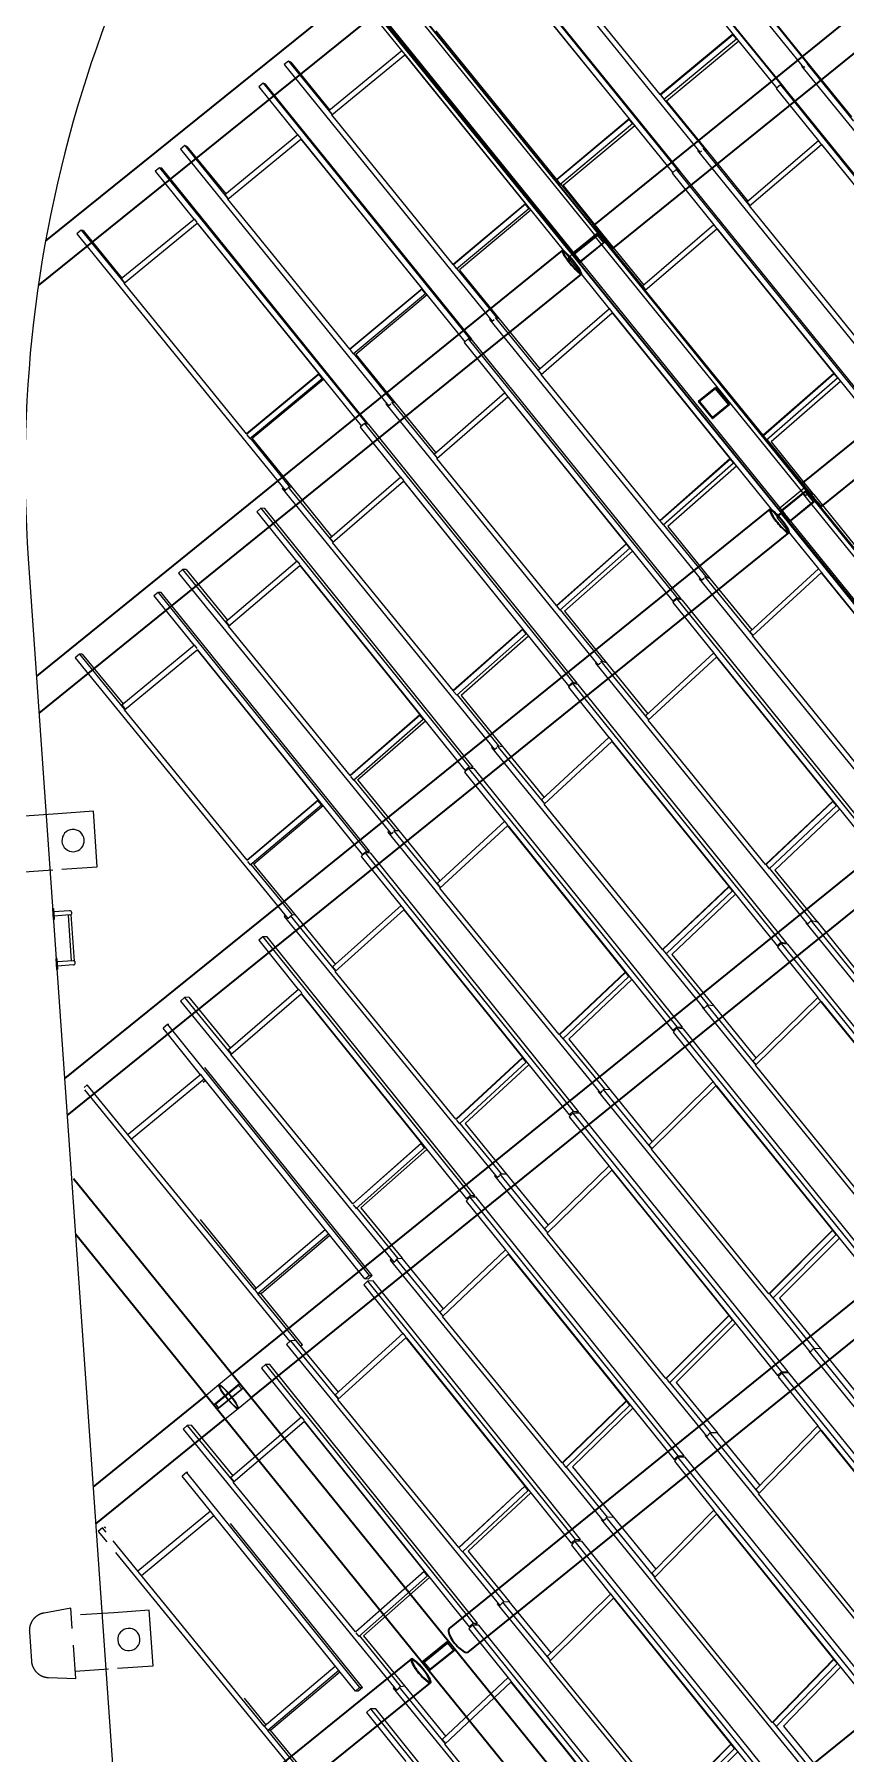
# Model space of a CAD drawing. Header units: millimetres. Extents: x 834681283 to 835686922, y 817551134 to 819407044.
# Drawn here: x 835534340 to 835541620, y 818164371 to 818179809 of the extents above; entities that cross this region are included whole.
import ezdxf
from ezdxf.xclip import XClip

# ---------------------------------------------------------------- set-up
doc = ezdxf.new("R2010")
doc.units = ezdxf.units.MM
doc.header["$LTSCALE"] = 1200
doc.header["$MEASUREMENT"] = 0
doc.header["$XCLIPFRAME"] = 0
for name, pattern in [('P01-MAAN-P-EVA$0$DGN Style 4', [76.563414, 38.257796, -19.128898, 0.047822, -19.128898]), ('P01-MAAN-P-EVA$0$HIDDENX2', [0.75, 0.5, -0.25]), ('P01-MAGP-EVA-GREENERY$0$HIDDENX2', [0.75, 0.5, -0.25]), ('P01-MAGP-P-RF$0$HIDDEN2', [0.1875, 0.125, -0.0625]), ('P01-MAGP-P-RF$0$P01-MBDR-P-B1$0$FDA(cad v 2007)$0$HIDDENX2', [0.75, 0.5, -0.25]), ('P01-MAGP-P-RF$0$P01_MS_01_N1-FloorPlan-PART2OFUPPERROOFSETTINGOUT$0$BH DASHED2', [3, 2, -1]), ('P01-MAGP-P-RF$0$P01_MS_01_N1-FloorPlan-PART2OFUPPERROOFSETTINGOUT$0$BH DASHED3', [2, 1, -1]), ('P01-MAGP-P-RF$0$PHANTOM', [2.5, 1.25, -0.25, 0.25, -0.25, 0.25, -0.25])]:
    doc.linetypes.add(name, pattern=pattern)
doc.layers.get('Defpoints').update_dxf_attribs({"color": 15})
for name, color, linetype, lineweight in [('P01-MAAN-P-EVA$0$AR-DIM_AR_', 4, 'Continuous', 25), ('P01-MAAN-P-EVA$0$AR-SIMS_BL_', 1, 'P01-MAAN-P-EVA$0$DGN Style 4', 140), ('P01-MAGP-EVA-GREENERY$0$AR-HATCH_AR_', 8, 'Continuous', 13), ('P01-MAGP-P-RF$0$A-GENM', 253, 'Continuous', 13), ('P01-MAGP-P-RF$0$AR-PLANT_AR_BS_MI_', 4, 'Continuous', 25), ('P01-MAGP-P-RF$0$AR-ROOF_AR_BS_MI_', 3, 'Continuous', 18), ('P01-MAGP-P-RF$0$AR-STAIR_AR_BS_MI_', 253, 'Continuous', 18), ('P01-MAGP-P-RF$0$MMH053__', 253, 'P01-MAGP-P-RF$0$PHANTOM', 40), ('P01-MAGP-P-RF$0$P01_MS_01_N1-FloorPlan-PART2OFUPPERROOFSETTINGOUT$0$S-BEAM', 253, 'Continuous', 35), ('P01-MAGP-P-RF$0$P01_MS_01_N1-FloorPlan-PART2OFUPPERROOFSETTINGOUT$0$S-BEAM-HIDN', 253, 'P01-MAGP-P-RF$0$P01_MS_01_N1-FloorPlan-PART2OFUPPERROOFSETTINGOUT$0$BH DASHED2', 18), ('P01-MAGP-P-RF$0$P01_MS_01_N1-FloorPlan-PART2OFUPPERROOFSETTINGOUT$0$S-COLS-HIDN', 253, 'P01-MAGP-P-RF$0$P01_MS_01_N1-FloorPlan-PART2OFUPPERROOFSETTINGOUT$0$BH DASHED3', 18), ('P01-MAGP-P-RF$0$ROOF MESH HALF TONE$0$A-GLAZ', 253, 'Continuous', 9)]:
    doc.layers.add(name, color=color, linetype=linetype, lineweight=lineweight)
doc.layers.add('P01-MAAN-P-EVA$0$HATCH', color=9, linetype='Continuous')
doc.layers.add('P01-MAGP-EVA-GREENERY$0$AR-FS-AR-EVA', color=8, linetype='Continuous')

# ---------------------------------------------------------------- blocks, each defined once
blk = doc.blocks.new('P01-MAAN-P-EVA')
at = {"layer": 'P01-MAAN-P-EVA$0$HATCH', "ltscale": 0.1}
h = blk.add_hatch(dxfattribs=at)
h.set_pattern_fill('_USER', color=240, scale=1000, angle=45, pattern_type=0)
h.set_pattern_definition([(45, (305980.4, 20741.3), (-707.1067812, 707.1067812), [])])
edge = h.paths.add_edge_path()
edge.add_arc((835502969.3, 818186018.3), 4500, 18.1416, 95.30201, ccw=False)
edge.add_line((835507245.6, 818187419.4), (835513826.1, 818167335.8))
edge.add_line((835513826.1, 818167335.8), (835519853.5, 818081117.4))
edge.add_line((835519853.5, 818081117.4), (835555459.1, 818083606.6))
edge.add_line((835555459.1, 818083606.6), (835554354.4, 818076435.4))
edge.add_line((835554354.4, 818076435.4), (835558875.4, 818029487.4))
edge.add_line((835558875.4, 818029487.4), (835556388.4, 818026956.4))
edge.add_line((835556388.4, 818026956.4), (835549241.4, 818025790.4))
edge.add_line((835549241.4, 818025790.4), (835542188.5, 818025211.5))
edge.add_line((835542188.5, 818025211.5), (835547193.3, 818041026.5))
edge.add_line((835547193.3, 818041026.5), (835547200.6, 818060157.3))
edge.add_line((835547200.6, 818060157.3), (835535036.1, 818059317.4))
edge.add_line((835535036.1, 818059317.4), (835534275.3, 818070335.1))
edge.add_line((835534275.3, 818070335.1), (835535439, 818078697.5))
edge.add_line((835535439, 818078697.5), (835516606.1, 818077380.9))
edge.add_line((835516606.1, 818077380.9), (835515458.7, 818093794.4))
edge.add_line((835515458.7, 818093794.4), (835500714.4, 818090319.3))
edge.add_line((835500714.4, 818090319.3), (835485194.4, 818159526.3))
edge.add_line((835485194.4, 818159526.3), (835497824.4, 818169113.3))
edge.add_line((835497824.4, 818169113.3), (835508718.9, 818171681.2))
edge.add_line((835508718.9, 818171681.2), (835502553.5, 818190499))
at = {"layer": 'P01-MAAN-P-EVA$0$AR-DIM_AR_'}
blk.add_lwpolyline([(835628458.4, 818194086.4), (835544893.6, 818188244.5, 0.4142136), (835533416.4, 818175041.9), (835537701.9, 818113741.5)], format="xyb", dxfattribs=at)
at = {"layer": 'P01-MAAN-P-EVA$0$AR-SIMS_BL_', "linetype": 'P01-MAAN-P-EVA$0$HIDDENX2', "const_width": 200}
blk.add_lwpolyline([(835628353.8, 818195582.8), (835544789, 818189740.8, 0.4142136), (835531920, 818174937.3), (835536205.5, 818113636.9)], format="xyb", dxfattribs=at)
blk = doc.blocks.new('12027_SITE')
at = {"layer": 'Defpoints'}
blk.add_lwpolyline([(835304.58267, 818174.66028), (835238.73467, 818170.05694, 0.41421356), (835224.88222, 818154.12209), (835228.06927, 818108.53336, 0.41421356), (835244.00411, 818094.6809), (835289.06814, 818097.83127, 0.3152987), (835307.72761, 818112.94085), (835319.97543, 818155.65111, 0.52056715), (835304.58267, 818174.66028)], format="xyb", close=True, dxfattribs=at)
blk = doc.blocks.new('P01-MAGP-P-RF$0$ROOF MESH HALF TONE')
at = {"layer": 'P01-MAGP-P-RF$0$ROOF MESH HALF TONE$0$A-GLAZ', "lineweight": 5}
for p, q in [((11215, 69538), (12914, 67112)), ((11012, 69387), (12701, 66973)), ((12724, 66953), (11035, 69366)), ((10231, 68847), (11931, 66420)), ((11325, 68853), (12658, 66947)), ((10029, 68695), (11716, 66282)), ((11740, 66264), (10052, 68677)), ((11613, 66960), (10630, 68363)), ((9247, 68156), (10949, 65728)), ((10336, 68167), (11319, 66762)), ((10339, 68164), (11676, 66253)), ((9006, 67973), (9325, 67517)), ((9046, 68002), (10733, 65590)), ((10756, 65576), (9070, 67988)), ((10633, 66265), (9646, 67673)), ((8305, 67493), (8265, 67464)), ((8265, 67464), (9968, 65036)), ((8327, 67481), (8305, 67493)), ((8305, 67493), (8662, 66984)), ((8327, 67481), (8644, 67030)), ((8637, 67025), (9327, 67518)), ((8661, 66984), (9351, 67477)), ((9356, 67478), (9327, 67518)), ((9353, 67476), (9351, 67477)), ((9351, 67477), (10338, 66066)), ((9354, 67475), (9353, 67476)), ((9354, 67475), (10692, 65561)), ((12624, 67613), (12955, 67141)), ((12646, 67590), (12976, 67118)), ((8065, 67310), (8024, 67281)), ((8087, 67300), (8065, 67310)), ((8065, 67310), (9750, 64898)), ((12302, 67456), (11613, 66960)), ((11615, 66958), (12304, 67454)), ((11642, 66917), (12330, 67413)), ((12349, 67390), (11666, 66898)), ((12302, 67453), (12307, 67449)), ((12330, 67413), (12302, 67453)), ((12335, 67409), (12330, 67413)), ((8024, 67281), (8341, 66827)), ((9772, 64887), (8087, 67300)), ((8637, 67025), (8664, 66986)), ((12900, 67131), (12897, 67128)), ((12897, 67128), (14626, 64661)), ((12914, 67112), (12926, 67121)), ((12945, 67146), (13328, 66600)), ((12951, 67138), (12955, 67141)), ((12955, 67141), (12976, 67118)), ((12976, 67118), (13311, 66641)), ((9653, 65569), (8661, 66984)), ((11615, 66958), (11613, 66960)), ((11614, 66957), (11615, 66958)), ((11614, 66957), (11642, 66917)), ((11643, 66918), (11972, 66449)), ((11666, 66898), (11994, 66430)), ((12695, 66972), (12655, 66942)), ((12655, 66942), (13000, 66448)), ((12695, 66972), (14405, 64526)), ((12696, 66970), (12701, 66973)), ((12730, 66944), (12700, 66967)), ((12701, 66973), (12724, 66953)), ((12724, 66953), (12721, 66951)), ((14441, 64497), (12730, 66944)), ((7324, 66801), (7283, 66772)), ((7283, 66772), (8987, 64343)), ((7344, 66793), (7324, 66801)), ((7324, 66801), (7678, 66297)), ((7344, 66793), (7661, 66342)), ((7653, 66337), (8344, 66829)), ((7677, 66295), (8368, 66787)), ((8370, 66793), (8344, 66829)), ((8370, 66787), (8368, 66787)), ((8368, 66787), (9359, 65369)), ((8370, 66787), (8373, 66789)), ((8371, 66785), (8370, 66787)), ((8371, 66785), (9710, 64869)), ((11319, 66762), (10633, 66265)), ((10635, 66263), (11321, 66760)), ((10661, 66222), (11348, 66719)), ((11365, 66698), (10686, 66206)), ((11321, 66760), (11319, 66762)), ((11319, 66759), (11324, 66756)), ((11348, 66719), (11319, 66759)), ((11352, 66716), (11348, 66719)), ((7085, 66618), (7045, 66590)), ((7045, 66590), (7361, 66137)), ((7104, 66612), (7085, 66618)), ((7085, 66618), (8771, 64205)), ((8789, 64198), (7104, 66612)), ((11917, 66440), (11912, 66437)), ((11912, 66437), (13643, 63968)), ((11931, 66420), (11947, 66431)), ((11961, 66454), (12343, 65909)), ((11967, 66446), (11972, 66449)), ((11972, 66449), (11994, 66430)), ((11994, 66430), (12328, 65953)), ((12320, 65946), (13002, 66449)), ((12342, 65908), (13025, 66411)), ((13029, 66410), (13002, 66449)), ((13028, 66409), (13025, 66411)), ((13025, 66411), (13977, 65050)), ((13028, 66408), (13028, 66409)), ((13028, 66408), (14365, 64496)), ((7653, 66337), (7681, 66298)), ((8675, 64874), (7677, 66295)), ((10635, 66263), (10633, 66265)), ((10633, 66262), (10635, 66263)), ((10633, 66262), (10661, 66222)), ((11710, 66279), (11670, 66249)), ((11670, 66249), (12011, 65761)), ((11710, 66278), (11716, 66282)), ((11710, 66279), (13419, 63833)), ((11747, 66255), (11711, 66278)), ((11716, 66282), (11740, 66264)), ((11740, 66264), (11736, 66262)), ((13456, 63809), (11747, 66255)), ((6345, 66108), (6304, 66079)), ((6304, 66079), (8009, 63651)), ((6361, 66105), (6345, 66108)), ((6345, 66108), (6695, 65609)), ((6361, 66105), (6677, 65654)), ((6671, 65650), (7365, 66140)), ((6695, 65607), (7388, 66097)), ((7389, 66105), (7365, 66140)), ((7389, 66096), (7388, 66097)), ((7388, 66097), (8383, 64672)), ((7389, 66096), (8730, 64176)), ((10663, 66223), (10990, 65757)), ((10686, 66206), (11012, 65741)), ((10338, 66066), (9653, 65569)), ((9655, 65568), (10340, 66065)), ((9681, 65526), (10366, 66023)), ((10382, 66005), (9706, 65515)), ((10340, 66065), (10338, 66066)), ((10338, 66063), (10342, 66061)), ((10366, 66023), (10338, 66063)), ((10371, 66021), (10366, 66023)), ((12320, 65946), (12345, 65910)), ((13300, 64543), (12342, 65908)), ((6671, 65650), (6699, 65610)), ((10934, 65749), (10929, 65745)), ((10929, 65745), (12661, 63276)), ((10949, 65728), (10967, 65741)), ((10978, 65761), (11358, 65219)), ((10984, 65753), (10990, 65757)), ((10990, 65757), (11012, 65741)), ((11012, 65741), (11346, 65265)), ((11334, 65257), (12013, 65762)), ((11357, 65219), (12035, 65724)), ((12040, 65723), (12013, 65762)), ((12038, 65722), (12035, 65724)), ((12035, 65724), (12993, 64354)), ((12039, 65721), (12038, 65722)), ((12039, 65721), (13379, 63803)), ((7697, 64180), (6695, 65607)), ((9655, 65568), (9653, 65569)), ((9653, 65567), (9655, 65568)), ((9653, 65567), (9681, 65526)), ((9684, 65528), (10008, 65065)), ((9707, 65513), (10030, 65053)), ((10725, 65586), (10686, 65556)), ((10686, 65556), (11022, 65074)), ((10692, 65561), (10702, 65568)), ((10725, 65585), (10733, 65590)), ((10725, 65586), (12433, 63140)), ((10763, 65565), (10726, 65585)), ((10733, 65590), (10756, 65576)), ((10756, 65576), (10750, 65572)), ((12471, 63120), (10763, 65565)), ((9359, 65369), (8675, 64874)), ((8676, 64873), (9361, 65368)), ((8702, 64831), (9386, 65326)), ((9400, 65312), (8726, 64824)), ((9358, 65367), (9363, 65365)), ((9386, 65326), (9358, 65367)), ((9361, 65368), (9359, 65369)), ((9391, 65325), (9386, 65326)), ((11334, 65257), (11360, 65221)), ((12321, 63845), (11357, 65219)), ((9952, 65058), (9945, 65053)), ((9945, 65053), (11679, 62584)), ((9968, 65036), (9987, 65050)), ((9995, 65068), (10373, 64530)), ((10001, 65060), (10008, 65065)), ((10008, 65065), (10030, 65053)), ((10030, 65053), (10363, 64579)), ((10349, 64568), (11024, 65075)), ((10372, 64529), (11046, 65036)), ((11052, 65036), (11024, 65075)), ((11050, 65034), (11046, 65036)), ((11046, 65036), (12009, 63657)), ((11051, 65033), (11050, 65034)), ((11051, 65033), (12394, 63110)), ((8673, 64871), (8676, 64873)), ((8676, 64873), (8675, 64874)), ((8676, 64867), (8702, 64831)), ((9741, 64892), (9702, 64862)), ((9702, 64862), (10034, 64386)), ((9710, 64869), (9726, 64881)), ((9741, 64891), (9750, 64898)), ((9741, 64892), (11447, 62446)), ((9780, 64876), (9742, 64892)), ((9750, 64898), (9772, 64887)), ((9772, 64887), (9765, 64882)), ((11486, 62431), (9780, 64876)), ((8705, 64833), (9028, 64373)), ((8726, 64824), (9048, 64365)), ((8383, 64672), (7697, 64180)), ((7697, 64178), (8381, 64669)), ((7723, 64136), (8410, 64628)), ((8421, 64619), (7744, 64134)), ((8381, 64669), (8384, 64671)), ((8381, 64669), (8387, 64668)), ((8410, 64628), (8381, 64669)), ((8384, 64671), (8383, 64672)), ((8415, 64627), (8410, 64628)), ((10349, 64568), (10375, 64532)), ((9364, 63881), (10036, 64388)), ((10064, 64348), (10036, 64388)), ((11343, 63146), (10372, 64529)), ((8971, 64367), (8963, 64361)), ((8963, 64361), (10698, 61891)), ((8987, 64343), (9008, 64358)), ((9014, 64374), (9388, 63842)), ((9019, 64366), (9028, 64373)), ((9028, 64373), (9048, 64365)), ((9048, 64365), (9379, 63893)), ((9386, 63841), (10059, 64347)), ((10062, 64346), (10059, 64347)), ((10059, 64347), (11028, 62958)), ((10062, 64346), (10064, 64348)), ((10063, 64344), (10062, 64346)), ((10063, 64344), (11408, 62416)), ((12993, 64354), (12321, 63845)), ((12324, 63842), (12996, 64352)), ((12350, 63802), (13022, 64312)), ((13047, 64279), (12388, 63780)), ((12996, 64352), (12993, 64354)), ((12994, 64351), (12998, 64349)), ((13022, 64312), (12994, 64351)), ((13026, 64309), (13022, 64312)), ((7699, 64179), (7697, 64180)), ((7698, 64171), (7723, 64136)), ((7727, 64139), (8049, 63680)), ((7745, 64134), (8065, 63677)), ((8759, 64198), (8719, 64168)), ((8719, 64168), (9048, 63697)), ((8759, 64197), (8771, 64205)), ((8759, 64198), (10463, 61752)), ((8797, 64187), (8760, 64197)), ((8771, 64205), (8789, 64198)), ((8789, 64198), (8780, 64192)), ((10501, 61741), (8797, 64187)), ((9364, 63881), (9390, 63844)), ((10365, 62448), (9386, 63841)), ((12324, 63842), (12321, 63845)), ((12322, 63841), (12324, 63842)), ((12322, 63841), (12350, 63802)), ((12352, 63803), (12701, 63306)), ((12388, 63780), (12736, 63283)), ((7991, 63676), (7981, 63668)), ((7981, 63668), (9718, 61198)), ((8009, 63651), (8030, 63667)), ((8033, 63679), (8402, 63155)), ((8038, 63672), (8049, 63680)), ((8049, 63680), (8065, 63677)), ((8065, 63677), (8395, 63208)), ((8378, 63195), (9051, 63699)), ((8400, 63154), (9072, 63658)), ((9076, 63663), (9051, 63699)), ((9076, 63657), (9072, 63658)), ((9072, 63658), (10048, 62258)), ((9076, 63657), (9079, 63659)), ((9077, 63655), (9076, 63657)), ((9077, 63655), (10423, 61723)), ((12009, 63657), (11343, 63146)), ((11346, 63145), (12013, 63655)), ((11371, 63104), (12038, 63615)), ((12013, 63655), (12009, 63657)), ((12011, 63654), (12015, 63652)), ((12038, 63615), (12011, 63654)), ((12042, 63613), (12038, 63615)), ((7780, 63505), (7740, 63476)), ((7740, 63476), (8066, 63008)), ((7815, 63499), (7780, 63505)), ((7780, 63505), (9482, 61059)), ((9517, 61052), (7815, 63499)), ((12062, 63585), (11411, 63086)), ((12690, 63309), (13086, 62745)), ((12695, 63302), (12701, 63306)), ((12701, 63306), (12736, 63283)), ((8378, 63195), (8405, 63157)), ((9387, 61751), (8400, 63154)), ((11346, 63145), (11343, 63146)), ((11344, 63143), (11346, 63145)), ((11344, 63143), (11371, 63104)), ((12648, 63295), (12643, 63291)), ((12643, 63291), (14376, 60822)), ((12661, 63276), (12686, 63295)), ((12737, 63282), (13079, 62794)), ((7040, 63005), (7000, 62975)), ((7072, 63002), (7040, 63005)), ((7040, 63005), (7416, 62471)), ((7072, 63002), (7409, 62523)), ((7393, 62511), (8070, 63011)), ((8094, 62976), (8070, 63011)), ((11373, 63105), (11719, 62614)), ((11411, 63086), (11755, 62595)), ((12432, 63129), (12393, 63098)), ((12393, 63098), (12733, 62612)), ((12394, 63110), (12433, 63140)), ((12402, 63105), (12394, 63110)), ((12480, 63107), (12432, 63129)), ((12432, 63129), (14139, 60683)), ((12433, 63140), (12471, 63120)), ((12471, 63120), (12464, 63114)), ((14188, 60661), (12480, 63107)), ((7000, 62975), (8740, 60506)), ((7415, 62469), (8091, 62968)), ((8094, 62967), (8091, 62968)), ((8091, 62968), (9074, 61556)), ((8094, 62967), (9442, 61030)), ((11028, 62958), (10365, 62448)), ((10368, 62447), (11031, 62957)), ((10393, 62406), (11056, 62916)), ((11078, 62889), (10433, 62393)), ((11031, 62957), (11028, 62958)), ((11029, 62956), (11033, 62954)), ((11056, 62916), (11029, 62956)), ((11061, 62914), (11056, 62916)), ((6806, 62816), (6766, 62787)), ((6766, 62787), (7092, 62319)), ((6833, 62812), (6806, 62816)), ((6806, 62816), (8510, 60368)), ((8537, 60364), (6833, 62812)), ((11665, 62603), (11660, 62599)), ((11660, 62599), (13393, 60130)), ((11679, 62584), (11703, 62602)), ((11707, 62617), (12101, 62056)), ((11713, 62609), (11719, 62614)), ((11719, 62614), (11755, 62595)), ((11755, 62596), (12097, 62108)), ((12078, 62092), (12734, 62613)), ((12099, 62054), (12756, 62575)), ((12762, 62574), (12734, 62613)), ((12760, 62573), (12756, 62575)), ((12756, 62575), (13701, 61221)), ((12761, 62572), (12760, 62573)), ((12761, 62572), (14101, 60652)), ((7393, 62511), (7420, 62472)), ((8411, 61055), (7415, 62469)), ((10368, 62447), (10365, 62448)), ((10365, 62445), (10368, 62447)), ((10365, 62445), (10393, 62406)), ((10396, 62408), (10738, 61921)), ((10434, 62393), (10774, 61908)), ((11445, 62434), (11407, 62404)), ((11407, 62404), (11742, 61924)), ((11408, 62416), (11447, 62446)), ((11418, 62412), (11408, 62416)), ((11495, 62417), (11445, 62434)), ((11445, 62434), (13152, 59988)), ((11447, 62446), (11486, 62431)), ((11486, 62431), (11477, 62424)), ((13202, 59971), (11495, 62417)), ((6064, 62311), (6024, 62282)), ((6024, 62282), (7763, 59814)), ((6088, 62311), (6064, 62311)), ((6064, 62311), (6433, 61787)), ((6088, 62311), (6422, 61838)), ((6410, 61830), (7098, 62323)), ((6432, 61786), (7119, 62278)), ((7121, 62289), (7098, 62323)), ((7121, 62278), (7119, 62278)), ((7119, 62278), (8109, 60855)), ((7121, 62278), (8470, 60339)), ((10048, 62258), (9387, 61751)), ((9390, 61750), (10051, 62257)), ((9415, 61708), (10076, 62215)), ((10051, 62257), (10048, 62258)), ((10048, 62255), (10053, 62254)), ((10076, 62215), (10048, 62255)), ((10081, 62214), (10076, 62215)), ((10096, 62192), (9455, 61701)), ((12078, 62092), (12103, 62057)), ((10683, 61912), (10677, 61907)), ((10677, 61907), (12412, 59438)), ((10698, 61891), (10722, 61909)), ((10725, 61924), (11117, 61367)), ((10731, 61916), (10738, 61921)), ((10738, 61921), (10774, 61908)), ((10774, 61908), (11115, 61422)), ((11093, 61404), (11744, 61925)), ((11771, 61886), (11744, 61925)), ((13052, 60698), (12099, 62054)), ((6410, 61830), (6438, 61790)), ((7436, 60362), (6432, 61786)), ((10423, 61723), (10463, 61752)), ((10463, 61752), (10501, 61741)), ((11114, 61365), (11765, 61886)), ((11769, 61885), (11765, 61886)), ((11765, 61886), (12716, 60523)), ((11768, 61886), (13114, 59958)), ((9390, 61750), (9387, 61751)), ((9387, 61748), (9390, 61750)), ((9390, 61744), (9415, 61708)), ((9419, 61710), (9758, 61228)), ((9456, 61701), (9794, 61220)), ((10459, 61739), (10421, 61709)), ((10421, 61709), (10751, 61235)), ((10434, 61719), (10423, 61723)), ((10510, 61727), (10459, 61739)), ((10459, 61739), (12163, 59294)), ((10501, 61741), (10489, 61732)), ((12215, 59281), (10510, 61727)), ((9074, 61556), (8411, 61055)), ((8412, 61054), (9073, 61553)), ((8438, 61011), (9101, 61513)), ((9119, 61495), (8475, 61009)), ((9073, 61553), (9076, 61556)), ((9073, 61553), (9078, 61553)), ((9101, 61513), (9073, 61553)), ((9076, 61556), (9074, 61556)), ((9107, 61513), (9101, 61513)), ((11093, 61404), (11118, 61368)), ((12074, 59999), (11114, 61365)), ((9702, 61222), (9695, 61216)), ((9695, 61216), (11432, 58747)), ((9718, 61198), (9741, 61215)), ((9743, 61231), (10132, 60679)), ((9749, 61222), (9758, 61228)), ((9758, 61228), (9794, 61220)), ((9793, 61220), (10133, 60737)), ((10108, 60717), (10753, 61237)), ((10129, 60677), (10774, 61197)), ((10781, 61198), (10753, 61237)), ((10779, 61196), (10774, 61197)), ((10774, 61197), (11731, 59824)), ((10780, 61195), (10779, 61196)), ((10780, 61194), (12126, 59263)), ((8414, 61055), (8411, 61055)), ((8413, 61046), (8438, 61011)), ((8442, 61014), (8779, 60535)), ((8476, 61009), (8812, 60532)), ((9476, 61045), (9438, 61014)), ((9438, 61014), (9764, 60546)), ((9442, 61030), (9482, 61059)), ((9454, 61027), (9442, 61030)), ((9527, 61037), (9476, 61045)), ((9476, 61045), (11177, 58599)), ((9482, 61059), (9517, 61052)), ((9517, 61052), (9501, 61041)), ((11228, 58592), (9527, 61037)), ((8109, 60855), (7436, 60362)), ((7436, 60360), (8106, 60852)), ((8106, 60852), (8111, 60855)), ((8106, 60852), (8113, 60852)), ((8135, 60811), (8106, 60852)), ((8111, 60855), (8109, 60855)), ((7461, 60317), (8135, 60811)), ((8149, 60801), (7491, 60319)), ((8141, 60811), (8135, 60811)), ((10108, 60717), (10133, 60680)), ((11097, 59301), (10129, 60677)), ((8722, 60532), (8712, 60524)), ((8712, 60524), (10453, 58054)), ((8740, 60506), (8761, 60522)), ((8763, 60536), (9146, 59993)), ((8769, 60527), (8779, 60535)), ((8779, 60535), (8812, 60532)), ((8812, 60531), (9149, 60054)), ((9122, 60032), (9766, 60548)), ((9791, 60512), (9766, 60548)), ((12716, 60523), (12074, 59999)), ((12079, 59998), (12720, 60522)), ((12720, 60522), (12716, 60523)), ((12718, 60521), (12721, 60520)), ((12746, 60482), (12718, 60521)), ((8470, 60339), (8510, 60368)), ((8510, 60368), (8537, 60364)), ((8537, 60364), (8519, 60351)), ((9143, 59991), (9787, 60507)), ((9791, 60507), (9787, 60507)), ((9787, 60507), (10751, 59122)), ((9791, 60507), (9794, 60509)), ((9793, 60505), (9791, 60507)), ((9793, 60505), (11140, 58569)), ((12104, 59958), (12746, 60482)), ((12772, 60447), (12155, 59942)), ((12749, 60481), (12746, 60482)), ((7438, 60362), (7436, 60362)), ((7437, 60350), (7461, 60317)), ((7466, 60321), (7803, 59843)), ((7492, 60319), (7827, 59844)), ((8498, 60353), (8460, 60323)), ((8460, 60323), (8783, 59858)), ((8477, 60338), (8470, 60339)), ((8546, 60348), (8498, 60353)), ((8498, 60353), (10196, 57908)), ((10245, 57903), (8546, 60348)), ((9122, 60032), (9148, 59995)), ((10120, 58604), (9143, 59991)), ((12079, 59998), (12074, 59999)), ((12077, 59997), (12079, 59998)), ((12077, 59997), (12104, 59958)), ((12106, 59959), (12450, 59469)), ((12155, 59942), (12499, 59453)), ((7743, 59842), (7731, 59833)), ((7731, 59833), (9475, 57362)), ((7763, 59814), (7784, 59829)), ((7785, 59839), (8158, 59311)), ((7789, 59833), (7803, 59843)), ((7803, 59843), (7827, 59844)), ((7827, 59844), (8160, 59371)), ((8134, 59351), (8787, 59860)), ((8155, 59309), (8807, 59818)), ((8811, 59825), (8787, 59860)), ((8811, 59818), (8807, 59818)), ((8807, 59818), (9778, 58420)), ((8811, 59818), (8815, 59820)), ((8811, 59818), (10159, 57878)), ((11731, 59824), (11097, 59301)), ((11101, 59300), (11736, 59823)), ((11127, 59259), (11761, 59782)), ((11787, 59750), (11180, 59249)), ((11736, 59823), (11731, 59824)), ((11734, 59821), (11737, 59821)), ((11761, 59782), (11734, 59821)), ((11764, 59781), (11761, 59782)), ((7528, 59665), (7489, 59636)), ((7489, 59636), (7812, 59170)), ((7568, 59662), (7528, 59665)), ((7528, 59665), (9225, 57220)), ((9265, 57216), (7568, 59662)), ((12402, 59453), (12397, 59450)), ((12397, 59450), (14129, 56984)), ((12412, 59438), (12442, 59463)), ((12442, 59471), (12844, 58898)), ((12445, 59465), (12450, 59469)), ((12450, 59469), (12499, 59453)), ((12499, 59454), (12847, 58957)), ((8134, 59351), (8161, 59313)), ((9143, 57910), (8155, 59309)), ((11101, 59300), (11097, 59301)), ((11100, 59299), (11101, 59300)), ((11100, 59299), (11127, 59259)), ((12126, 59263), (12163, 59294)), ((12163, 59294), (12215, 59281)), ((6790, 59169), (6751, 59140)), ((6751, 59140), (8497, 56669)), ((6827, 59170), (6790, 59169)), ((6790, 59169), (7169, 58633)), ((6827, 59170), (7168, 58688)), ((7147, 58673), (7816, 59174)), ((7168, 58630), (7837, 59130)), ((7841, 59138), (7816, 59174)), ((7840, 59130), (7837, 59130)), ((7837, 59130), (8816, 57718)), ((7840, 59130), (9186, 57190)), ((11129, 59261), (11470, 58777)), ((11180, 59250), (11519, 58767)), ((12140, 59259), (12126, 59263)), ((12164, 59281), (12128, 59249)), ((12128, 59249), (12459, 58775)), ((12223, 59269), (12164, 59281)), ((12164, 59281), (13874, 56831)), ((12215, 59281), (12204, 59272)), ((13932, 56819), (12223, 59269)), ((10751, 59122), (10120, 58604)), ((10125, 58604), (10755, 59122)), ((10150, 58562), (10780, 59080)), ((10804, 59051), (10203, 58557)), ((10755, 59122), (10751, 59122)), ((10753, 59120), (10756, 59120)), ((10780, 59080), (10753, 59120)), ((10784, 59080), (10780, 59080)), ((6619, 58938), (6579, 58909)), ((6885, 58468), (6579, 58909)), ((6633, 58937), (6619, 58938)), ((6619, 58938), (8268, 56565)), ((7147, 58673), (7173, 58635)), ((11420, 58763), (11416, 58759)), ((11416, 58759), (13148, 56294)), ((11432, 58747), (11459, 58769)), ((11460, 58779), (11861, 58208)), ((11464, 58773), (11470, 58777)), ((11470, 58777), (11519, 58767)), ((11519, 58767), (11867, 58271)), ((11837, 58245), (12460, 58775)), ((11858, 58206), (12481, 58737)), ((12487, 58737), (12460, 58775)), ((12486, 58736), (12481, 58737)), ((12481, 58737), (13429, 57379)), ((12487, 58735), (12486, 58736)), ((12487, 58735), (13837, 56800)), ((8296, 56562), (6928, 58530)), ((8166, 57217), (7168, 58630)), ((10125, 58604), (10120, 58604)), ((10122, 58602), (10125, 58604)), ((10124, 58598), (10150, 58562)), ((10152, 58564), (10490, 58085)), ((10203, 58557), (10540, 58079)), ((11140, 58569), (11177, 58599)), ((11155, 58567), (11140, 58569)), ((11177, 58586), (11141, 58554)), ((11141, 58554), (11468, 58085)), ((11177, 58599), (11228, 58592)), ((11237, 58578), (11177, 58586)), ((11177, 58586), (12884, 56136)), ((11228, 58592), (11215, 58581)), ((12945, 56129), (11237, 58578)), ((5864, 58450), (5833, 58427)), ((5835, 58406), (7517, 56023)), ((7233, 56511), (5864, 58450)), ((6886, 58469), (6199, 57977)), ((6227, 57936), (6914, 58428)), ((6914, 58428), (6886, 58469)), ((6902, 58400), (6922, 58415)), ((8228, 56536), (6914, 58428)), ((9778, 58420), (9143, 57910)), ((9144, 57907), (9779, 58417)), ((9172, 57867), (9807, 58378)), ((9782, 58420), (9778, 58420)), ((9779, 58417), (9782, 58420)), ((9779, 58417), (9784, 58417)), ((9807, 58378), (9779, 58417)), ((9812, 58377), (9807, 58378)), ((9828, 58353), (9222, 57866)), ((11837, 58245), (11862, 58209)), ((12813, 56847), (11858, 58206)), ((10439, 58074), (10434, 58069)), ((10434, 58069), (12168, 55603)), ((10453, 58054), (10477, 58074)), ((10478, 58087), (10877, 57520)), ((10484, 58080), (10490, 58085)), ((10490, 58085), (10540, 58079)), ((10539, 58079), (10886, 57586)), ((10853, 57557), (11469, 58086)), ((10874, 57518), (11490, 58047)), ((11497, 58047), (11469, 58086)), ((11495, 58046), (11490, 58047)), ((11490, 58047), (12443, 56681)), ((9147, 57909), (9143, 57910)), ((9147, 57902), (9172, 57867)), ((10159, 57878), (10196, 57908)), ((10194, 57892), (10159, 57861)), ((10255, 57888), (10194, 57892)), ((10194, 57892), (11898, 55444)), ((10196, 57908), (10245, 57903)), ((10245, 57903), (10227, 57890)), ((11496, 58045), (11495, 58046)), ((11496, 58045), (12848, 56105)), ((9175, 57870), (9512, 57392)), ((9222, 57866), (9558, 57390)), ((10176, 57876), (10159, 57878)), ((10159, 57861), (10482, 57396)), ((11958, 55440), (10255, 57888)), ((8816, 57718), (8166, 57217)), ((8168, 57216), (8816, 57715)), ((8193, 57173), (8844, 57674)), ((8862, 57657), (8236, 57175)), ((8816, 57715), (8820, 57718)), ((8820, 57718), (8816, 57718)), ((8816, 57715), (8822, 57715)), ((8844, 57674), (8816, 57715)), ((8849, 57675), (8844, 57674)), ((10853, 57557), (10878, 57522)), ((11836, 56151), (10874, 57518)), ((9458, 57385), (9451, 57379)), ((9451, 57379), (11189, 54912)), ((9475, 57362), (9497, 57380)), ((9498, 57394), (9891, 56835)), ((9504, 57385), (9512, 57392)), ((9512, 57392), (9558, 57390)), ((9557, 57390), (9901, 56902)), ((9867, 56873), (10484, 57398)), ((9888, 56833), (10505, 57357)), ((10511, 57358), (10484, 57398)), ((10510, 57357), (10505, 57357)), ((10505, 57357), (11462, 55982)), ((10510, 57357), (11862, 55413)), ((7249, 56523), (6792, 57171)), ((7249, 56523), (6792, 57171)), ((8170, 57217), (8166, 57217)), ((8170, 57207), (8193, 57173)), ((8198, 57177), (8536, 56699)), ((8237, 57175), (8573, 56700)), ((9219, 57202), (9182, 57171)), ((9182, 57171), (9504, 56709)), ((9186, 57190), (9225, 57220)), ((9203, 57189), (9186, 57190)), ((9276, 57199), (9219, 57202)), ((9219, 57202), (10918, 54756)), ((9225, 57220), (9265, 57216)), ((9265, 57216), (9244, 57201)), ((10975, 54753), (9276, 57199)), ((7232, 56511), (7904, 57003)), ((7932, 56962), (7260, 56470)), ((7292, 56474), (7941, 56950)), ((9867, 56873), (9893, 56837)), ((10858, 55457), (9888, 56833)), ((8477, 56697), (8467, 56689)), ((8467, 56689), (10210, 54219)), ((8497, 56669), (8518, 56685)), ((8518, 56698), (8903, 56154)), ((8524, 56690), (8536, 56699)), ((8536, 56699), (8573, 56700)), ((8572, 56700), (8911, 56220)), ((8879, 56193), (9506, 56710)), ((8900, 56151), (9527, 56669)), ((9532, 56674), (9506, 56710)), ((9532, 56669), (9527, 56669)), ((9527, 56669), (10490, 55282)), ((9532, 56669), (9534, 56671)), ((9533, 56667), (9532, 56669)), ((9533, 56667), (10882, 54725)), ((12443, 56681), (11836, 56151)), ((11841, 56150), (12448, 56680)), ((12448, 56680), (12443, 56681)), ((12474, 56640), (12447, 56679)), ((7232, 56511), (7260, 56470)), ((8250, 56515), (8213, 56485)), ((8228, 56536), (8268, 56565)), ((8256, 56533), (8228, 56536)), ((8300, 56513), (8250, 56515)), ((8250, 56515), (9946, 54070)), ((8296, 56562), (8256, 56533)), ((8268, 56565), (8296, 56562)), ((9996, 54068), (8300, 56513)), ((11867, 56110), (12474, 56640)), ((12501, 56604), (11928, 56104)), ((7261, 56470), (7292, 56474)), ((7606, 55982), (7261, 56470)), ((7629, 55985), (7285, 56473)), ((8213, 56485), (8534, 56022)), ((8879, 56193), (8905, 56156)), ((9879, 54764), (8900, 56151)), ((11841, 56150), (11836, 56151)), ((11839, 56149), (11841, 56150)), ((11839, 56149), (11867, 56110)), ((11868, 56111), (12204, 55634)), ((11928, 56104), (12263, 55628)), ((7522, 56027), (7485, 55997)), ((7485, 55997), (9231, 53527)), ((7570, 56028), (7522, 56027)), ((7522, 56027), (7912, 55476)), ((7577, 56019), (7916, 55538)), ((7602, 55980), (7606, 55982)), ((7606, 55982), (7629, 55985)), ((7629, 55985), (7610, 55971)), ((7889, 55516), (8537, 56025)), ((7910, 55474), (8558, 55982)), ((8562, 55990), (8537, 56025)), ((8562, 55982), (8558, 55982)), ((8558, 55982), (9529, 54581)), ((8562, 55982), (9909, 54040)), ((11462, 55982), (10858, 55457)), ((10863, 55456), (11467, 55981)), ((10889, 55416), (11493, 55941)), ((11519, 55908), (10950, 55413)), ((11467, 55981), (11462, 55982)), ((11466, 55980), (11468, 55980)), ((11493, 55941), (11466, 55980)), ((11495, 55941), (11493, 55941)), ((7285, 55831), (7246, 55802)), ((7246, 55802), (7569, 55336)), ((7324, 55828), (7285, 55831)), ((7285, 55831), (8982, 53385)), ((9020, 53382), (7324, 55828)), ((12160, 55614), (12157, 55611)), ((12157, 55611), (13886, 53149)), ((12168, 55603), (12200, 55631)), ((12199, 55632), (12604, 55056)), ((12201, 55632), (12204, 55634)), ((12204, 55634), (12263, 55628)), ((12263, 55628), (12616, 55125)), ((7889, 55516), (7915, 55478)), ((8900, 54073), (7910, 55474)), ((10863, 55456), (10858, 55457)), ((10861, 55455), (10863, 55456)), ((10861, 55455), (10889, 55416)), ((11862, 55413), (11898, 55444)), ((11900, 55432), (11865, 55401)), ((11898, 55444), (11958, 55440)), ((11965, 55429), (11900, 55432)), ((11900, 55432), (13611, 52980)), ((11958, 55440), (11947, 55430)), ((13677, 52977), (11965, 55429)), ((6546, 55334), (6507, 55305)), ((6507, 55305), (8253, 52834)), ((6581, 55336), (6546, 55334)), ((6546, 55334), (6923, 54801)), ((6581, 55336), (6921, 54855)), ((6901, 54841), (7574, 55340)), ((6922, 54797), (7594, 55296)), ((7597, 55307), (7574, 55340)), ((7597, 55296), (7594, 55296)), ((7594, 55296), (8576, 53881)), ((7597, 55296), (8943, 53356)), ((10490, 55282), (9879, 54764)), ((9884, 54764), (10495, 55282)), ((10495, 55282), (10490, 55282)), ((10493, 55280), (10496, 55280)), ((10521, 55240), (10493, 55280)), ((10890, 55417), (11225, 54943)), ((10950, 55414), (11284, 54940)), ((11877, 55412), (11862, 55413)), ((11865, 55401), (12190, 54936)), ((9909, 54722), (10521, 55240)), ((10544, 55211), (9967, 54723)), ((10524, 55240), (10521, 55240)), ((6509, 54913), (6469, 54884)), ((6700, 54552), (6469, 54884)), ((6522, 54912), (6509, 54913)), ((6509, 54913), (7924, 52879)), ((6901, 54841), (6929, 54802)), ((11179, 54925), (11175, 54922)), ((11175, 54922), (12905, 52459)), ((11189, 54912), (11217, 54936)), ((11216, 54944), (11621, 54368)), ((11220, 54939), (11225, 54943)), ((11225, 54943), (11284, 54940)), ((11283, 54940), (11635, 54439)), ((11597, 54405), (12190, 54936)), ((11618, 54365), (12211, 54897)), ((12218, 54897), (12190, 54936)), ((12217, 54897), (12211, 54897)), ((12211, 54897), (13164, 53532)), ((12217, 54896), (12217, 54897)), ((12217, 54896), (13576, 52949)), ((7923, 53382), (6922, 54797)), ((9884, 54764), (9879, 54764)), ((9881, 54762), (9884, 54764)), ((9884, 54758), (9909, 54722)), ((9912, 54724), (10246, 54250)), ((9968, 54723), (10302, 54250)), ((10882, 54725), (10918, 54756)), ((10899, 54724), (10882, 54725)), ((10918, 54742), (10884, 54710)), ((10884, 54710), (11207, 54247)), ((10918, 54756), (10975, 54753)), ((10984, 54740), (10918, 54742)), ((10918, 54742), (12627, 52290)), ((10975, 54753), (10960, 54741)), ((12692, 52289), (10984, 54740)), ((6700, 54552), (6012, 54061)), ((6041, 54020), (6728, 54512)), ((6728, 54512), (6700, 54552)), ((7884, 52850), (6728, 54511)), ((9529, 54581), (8900, 54073)), ((8901, 54070), (9530, 54579)), ((8929, 54030), (9558, 54539)), ((9579, 54515), (8981, 54032)), ((9533, 54581), (9529, 54581)), ((9530, 54579), (9533, 54581)), ((9530, 54579), (9535, 54579)), ((9558, 54539), (9530, 54579)), ((9563, 54539), (9558, 54539)), ((5723, 54471), (5683, 54442)), ((5683, 54442), (5752, 54344)), ((5752, 54430), (5723, 54471)), ((5745, 54474), (5735, 54472)), ((5752, 54465), (5745, 54474)), ((7046, 52594), (5809, 54349)), ((7950, 52877), (6870, 54429)), ((11597, 54405), (11622, 54369)), ((12577, 53000), (11618, 54365)), ((5824, 54242), (7273, 52187)), ((10197, 54237), (10192, 54233)), ((10192, 54233), (11925, 51769)), ((10210, 54219), (10235, 54240)), ((10235, 54252), (10635, 53683)), ((10241, 54245), (10246, 54250)), ((10246, 54250), (10302, 54250)), ((10301, 54250), (10649, 53754)), ((10611, 53720), (11208, 54248)), ((10632, 53680), (11228, 54208)), ((11235, 54209), (11208, 54248)), ((11234, 54208), (11228, 54208)), ((11228, 54208), (12185, 52837)), ((11235, 54207), (11234, 54208)), ((11235, 54207), (12593, 52259)), ((8904, 54073), (8900, 54073)), ((8904, 54065), (8929, 54030)), ((8932, 54033), (9269, 53557)), ((9909, 54040), (9946, 54070)), ((9944, 54053), (9909, 54022)), ((9928, 54039), (9909, 54040)), ((10006, 54052), (9944, 54053)), ((9944, 54053), (11648, 51605)), ((9946, 54070), (9996, 54068)), ((9996, 54068), (9977, 54053)), ((11710, 51603), (10006, 54052)), ((8576, 53881), (7923, 53382)), ((8575, 53877), (8579, 53881)), ((8579, 53881), (8576, 53881)), ((8981, 54032), (9316, 53558)), ((9909, 54022), (10230, 53560)), ((7924, 53381), (8575, 53877)), ((7949, 53338), (8603, 53837)), ((8620, 53821), (7991, 53341)), ((8575, 53877), (8581, 53878)), ((8603, 53837), (8575, 53877)), ((8609, 53837), (8603, 53837)), ((10611, 53720), (10636, 53684)), ((11596, 52309), (10632, 53680)), ((9215, 53550), (9207, 53544)), ((9207, 53544), (10945, 51077)), ((9231, 53527), (9254, 53545)), ((9254, 53558), (9647, 53001)), ((9260, 53550), (9269, 53557)), ((9269, 53557), (9316, 53558)), ((9315, 53558), (9659, 53070)), ((9623, 53039), (10232, 53562)), ((9643, 52998), (10253, 53521)), ((10259, 53522), (10232, 53562)), ((10258, 53521), (10253, 53521)), ((10253, 53521), (11213, 52141)), ((10259, 53519), (10258, 53521)), ((10259, 53519), (11613, 51574)), ((7926, 53382), (7923, 53382)), ((7926, 53371), (7949, 53338)), ((7955, 53342), (8292, 52864)), ((7992, 53341), (8328, 52866)), ((8975, 53367), (8938, 53336)), ((8938, 53336), (9259, 52874)), ((8943, 53356), (8982, 53385)), ((8960, 53355), (8943, 53356)), ((9031, 53365), (8975, 53367)), ((8975, 53367), (10674, 50920)), ((8982, 53385), (9020, 53382)), ((9020, 53382), (8998, 53366)), ((10730, 50919), (9031, 53365)), ((7046, 52594), (7720, 53085)), ((7749, 53044), (7075, 52553)), ((7104, 52557), (7757, 53033)), ((9623, 53039), (9648, 53002)), ((10616, 51618), (9643, 52998)), ((7063, 52606), (6886, 52857)), ((7063, 52606), (6886, 52856)), ((7884, 52850), (7924, 52879)), ((7910, 52848), (7884, 52850)), ((7950, 52877), (7910, 52848)), ((7924, 52879), (7950, 52877)), ((8233, 52862), (8223, 52853)), ((8223, 52853), (9966, 50384)), ((8253, 52834), (8274, 52850)), ((8275, 52862), (8656, 52322)), ((8280, 52854), (8292, 52864)), ((8292, 52864), (8328, 52866)), ((8327, 52866), (8665, 52387)), ((8632, 52361), (9262, 52876)), ((8653, 52319), (9282, 52834)), ((9287, 52840), (9262, 52876)), ((9287, 52834), (9282, 52834)), ((9282, 52834), (10248, 51443)), ((9287, 52834), (9289, 52837)), ((9288, 52832), (9287, 52834)), ((9288, 52832), (10637, 50890)), ((12185, 52837), (11596, 52309)), ((11602, 52309), (12190, 52837)), ((12190, 52837), (12185, 52837)), ((12217, 52797), (12189, 52836)), ((8009, 52682), (7971, 52652)), ((7971, 52652), (8292, 52189)), ((8056, 52680), (8009, 52682)), ((8009, 52682), (9705, 50236)), ((9752, 50234), (8056, 52680)), ((11628, 52269), (12217, 52797)), ((12243, 52761), (11694, 52269)), ((7046, 52594), (7075, 52553)), ((7075, 52553), (7104, 52557)), ((7461, 52006), (7075, 52553)), ((7484, 52009), (7098, 52556)), ((8632, 52361), (8658, 52324)), ((9635, 50928), (8653, 52319)), ((11602, 52309), (11596, 52309)), ((11601, 52308), (11602, 52309)), ((11601, 52308), (11628, 52269)), ((11629, 52270), (11960, 51800)), ((11694, 52269), (12024, 51800)), ((11213, 52141), (10616, 51618)), ((10621, 51618), (11218, 52141)), ((10647, 51577), (11244, 52100)), ((11269, 52068), (10710, 51578)), ((11218, 52141), (11213, 52141)), ((11216, 52140), (11219, 52140)), ((11244, 52100), (11216, 52140))]:
    blk.add_line(p, q, dxfattribs=at)
blk = doc.blocks.new('P01-MAGP-P-RF$0$Antenna_Mobile - Antenna_Mobile-7390933-Proposed Mesh Open Calc')
at = {"layer": 'P01-MAGP-P-RF$0$A-GENM'}
for p, q in [((82749.4, 29082.2), (82663.9, 28847.2)), ((82899.3, 29027.6), (82749.4, 29082.2)), ((82663.9, 28847.2), (82813.8, 28792.7))]:
    blk.add_line(p, q, dxfattribs=at)
at = {"layer": 'P01-MAGP-P-RF$0$A-GENM', "linetype": 'P01-MAGP-P-RF$0$HIDDEN2'}
for p, q in [((83078.3, 28962.5), (82899.3, 29027.6)), ((83089.8, 28993.9), (82981.4, 28696.1)), ((83199.6, 28939.9), (83089.8, 28993.9)), ((82813.8, 28792.7), (82992.8, 28727.5)), ((83194.5, 28717.2), (83239.4, 28840.8)), ((82981.4, 28696.1), (83100.2, 28666.9))]:
    blk.add_line(p, q, dxfattribs=at)
at = {"layer": 'P01-MAGP-P-RF$0$A-GENM'}
for start, end in [(70, 250), (250, 70)]:
    blk.add_arc((82800.7, 28930.5), 50, start, end, dxfattribs=at)
at = {"layer": 'P01-MAGP-P-RF$0$A-GENM', "linetype": 'P01-MAGP-P-RF$0$HIDDEN2'}
for centre, start, end in [((83164.2, 28868.1), 340, 63.79017), ((83119.3, 28744.6), 256.20983, 340)]:
    blk.add_arc(centre, 80, start, end, dxfattribs=at)
blk = doc.blocks.new('P01-MAGP-P-RF')
at = {"layer": 'P01-MAGP-P-RF$0$AR-PLANT_AR_BS_MI_', "lineweight": 13}
blk.add_lwpolyline([(835319975, 818155651, 0.520567), (835304583, 818174660), (835238735, 818170057, 0.414214), (835224882, 818154122), (835228069, 818108533, 0.414214), (835244004, 818094681), (835289068, 818097831, 0.315299), (835307728, 818112941)], format="xyb", close=True, dxfattribs=at)
at = {"layer": 'P01-MAGP-P-RF$0$AR-ROOF_AR_BS_MI_', "linetype": 'P01-MAGP-P-RF$0$P01-MBDR-P-B1$0$FDA(cad v 2007)$0$HIDDENX2'}
blk.add_lwpolyline([(835319139, 818155891, 0.520567), (835304643, 818173792), (835238795, 818169189, 0.414214), (835225750, 818154183), (835228937, 818108594, 0.414214), (835243943, 818095549), (835289007, 818098699, 0.315299), (835306891, 818113181)], format="xyb", close=True, dxfattribs=at)
at = {"layer": 'P01-MAGP-P-RF$0$AR-ROOF_AR_BS_MI_'}
for points in [[(835318601, 818156045, 0.520567), (835304682, 818173234), (835238834, 818168630, 0.414214), (835226309, 818154222), (835229496, 818108633, 0.414214), (835243904, 818096107), (835288968, 818099258, 0.315299), (835306353, 818113335)], [(835316678, 818156597, 0.520567), (835304822, 818171239), (835238974, 818166635, 0.414214), (835228304, 818154361), (835231491, 818108773, 0.414214), (835243765, 818098103), (835288829, 818101253, 0.315299), (835304431, 818113886)]]:
    blk.add_lwpolyline(points, format="xyb", close=True, dxfattribs=at)
at = {"layer": 'P01-MAGP-P-RF$0$AR-STAIR_AR_BS_MI_'}
for p, q in [((835228675, 818151198), (835228532, 818151188)), ((835228678, 818151161), (835228534, 818151151)), ((835228694, 818150749), (835228666, 818151160)), ((835228720, 818150746), (835228690, 818151166)), ((835228707, 818150750), (835228563, 818150740)), ((835228709, 818150712), (835228566, 818150702))]:
    blk.add_line(p, q, dxfattribs=at)
for points in [[(835228530, 818151219), (835228536, 818151120), (835228531, 818151119), (835228524, 818151219)], [(835228561, 818150770), (835228568, 818150671), (835228562, 818150670), (835228555, 818150770)]]:
    blk.add_lwpolyline(points, close=True, dxfattribs=at)
for centre in [(835228677, 818151180), (835228708, 818150731)]:
    blk.add_arc(centre, 19, 273.999, 93.999, dxfattribs=at)
at = {"layer": 'P01-MAGP-P-RF$0$P01_MS_01_N1-FloorPlan-PART2OFUPPERROOFSETTINGOUT$0$S-BEAM'}
for p, q in [((835240115, 818162810), (835233379, 818157356)), ((835233551, 818157144), (835240286, 818162598)), ((835242000, 818160506), (835235253, 818155042)), ((835235425, 818154830), (835242172, 818160294)), ((835233418, 818157280), (835231549, 818159588)), ((835231240, 818159455), (835228460, 818157214)), ((835233185, 818157091), (835231323, 818159390)), ((835228398, 818156813), (835231411, 818159243)), ((835235277, 818154984), (835233418, 818157280)), ((835233097, 818157127), (835228378, 818153306)), ((835235044, 818154795), (835233185, 818157091)), ((835228401, 818152973), (835233269, 818156915)), ((835237156, 818152664), (835235277, 818154984)), ((835234959, 818154805), (835228630, 818149691)), ((835236922, 818152477), (835235044, 818154795)), ((835228654, 818149359), (835235131, 818154592)), ((835236830, 818152459), (835230133, 818147036)), ((835230304, 818146824), (835237002, 818152247)), ((835238782, 818150179), (835232082, 818144754)), ((835232254, 818144542), (835238954, 818149967)), ((835230203, 818146949), (835228712, 818148790)), ((835229970, 818146760), (835228728, 818148294)), ((835240670, 818147848), (835233976, 818142427)), ((835230203, 818146949), (835229970, 818146760)), ((835229970, 818146760), (835230203, 818146949)), ((835232075, 818144638), (835230203, 818146949)), ((835229899, 818146847), (835228887, 818146027)), ((835231841, 818144449), (835229970, 818146760)), ((835228910, 818145694), (835230071, 818146635)), ((835233957, 818142313), (835232075, 818144638)), ((835231742, 818144479), (835229142, 818142374)), ((835233724, 818142124), (835231841, 818144449)), ((835229165, 818142042), (835231914, 818144267))]:
    blk.add_line(p, q, dxfattribs=at)
for centre, major_axis, ratio, start_param, end_param in [((835233465, 818157250), (-86, 106), 0.009444, 0, 3.141593), ((835233183, 818157021), (-86, 106), 0.129139, 0, 3.141593), ((835233183, 818157021), (-79.6, 98.3), 0.129139, 0, 3.141593), ((835233183, 818157021), (-86, 106), 0.129139, 3.141593, 6.283185), ((835233183, 818157021), (-79.6, 98.3), 0.129139, 3.141593, 6.283185), ((835235339, 818154936), (-86, 106), 0.052151, 0, 3.141593), ((835235045, 818154698), (-86, 106), 0.166884, 0, 3.141593), ((835235045, 818154698), (-79.5, 98.4), 0.166884, 0, 3.141593), ((835235045, 818154698), (-86, 106), 0.166884, 3.141593, 6.283185), ((835235045, 818154698), (-79.5, 98.4), 0.166884, 3.141593, 6.283185), ((835232168, 818144648), (-86, 106), 0.336867, 0, 3.141593), ((835231828, 818144373), (-86, 106), 0.189911, 0, 3.141593), ((835231828, 818144373), (-79.6, 98.3), 0.189911, 0, 3.141593), ((835231828, 818144373), (-86, 106), 0.189911, 3.141593, 6.283185), ((835231828, 818144373), (-79.6, 98.3), 0.189911, 3.141593, 6.283185)]:
    blk.add_ellipse(centre, major_axis=major_axis, ratio=ratio, start_param=start_param, end_param=end_param, dxfattribs=at)
at = {"layer": 'P01-MAGP-P-RF$0$P01_MS_01_N1-FloorPlan-PART2OFUPPERROOFSETTINGOUT$0$S-BEAM-HIDN'}
for p, q in [((835233179, 818157098), (835233413, 818157287)), ((835233423, 818157274), (835233190, 818157085)), ((835233204, 818157093), (835233413, 818157261)), ((835233247, 818157015), (835233480, 818157204)), ((835233466, 818157196), (835233257, 818157027)), ((835233413, 818157261), (835233466, 818157196)), ((835233257, 818157027), (835233204, 818157093)), ((835235036, 818154806), (835235269, 818154995)), ((835235287, 818154973), (835235053, 818154784)), ((835235068, 818154791), (835235277, 818154959)), ((835235277, 818154959), (835235349, 818154870)), ((835235141, 818154701), (835235068, 818154791)), ((835235131, 818154688), (835235364, 818154877)), ((835235349, 818154870), (835235141, 818154701)), ((835230133, 818147036), (835230016, 818146941)), ((835230016, 818146941), (835229900, 818146847)), ((835230192, 818146937), (835229984, 818146769)), ((835230234, 818146911), (835230001, 818146722)), ((835230012, 818146733), (835230220, 818146902)), ((835230220, 818146902), (835230192, 818146937)), ((835229984, 818146769), (835230012, 818146733)), ((835230071, 818146635), (835230188, 818146729)), ((835230188, 818146729), (835230304, 818146824)), ((835231838, 818144453), (835232071, 818144642)), ((835232078, 818144633), (835231845, 818144445)), ((835231859, 818144452), (835232067, 818144621)), ((835231902, 818144375), (835232135, 818144563)), ((835232121, 818144555), (835231912, 818144387)), ((835232067, 818144621), (835232121, 818144555)), ((835231912, 818144387), (835231859, 818144452))]:
    blk.add_line(p, q, dxfattribs=at)
at = {"layer": 'P01-MAGP-P-RF$0$P01_MS_01_N1-FloorPlan-PART2OFUPPERROOFSETTINGOUT$0$S-BEAM-HIDN', "flags": 128}
for points in [[(835230016, 818146941), (835230015, 818146934), (835230021, 818146918), (835230034, 818146895), (835230052, 818146868), (835230074, 818146838), (835230099, 818146808), (835230123, 818146780), (835230146, 818146756), (835230166, 818146739), (835230180, 818146730), (835230188, 818146729)], [(835230188, 818146729), (835230180, 818146730), (835230166, 818146739), (835230146, 818146756), (835230123, 818146780), (835230099, 818146808), (835230074, 818146838), (835230052, 818146868), (835230034, 818146895), (835230021, 818146918), (835230015, 818146934), (835230016, 818146941)], [(835230016, 818146941), (835230024, 818146941), (835230038, 818146932), (835230058, 818146915), (835230081, 818146891), (835230105, 818146863), (835230130, 818146833), (835230152, 818146803), (835230170, 818146776), (835230183, 818146753), (835230189, 818146737), (835230188, 818146729)], [(835230182, 818146737), (835230182, 818146746), (835230175, 818146763), (835230161, 818146787), (835230140, 818146816), (835230117, 818146847), (835230091, 818146877), (835230067, 818146903), (835230046, 818146922), (835230031, 818146933), (835230022, 818146934)], [(835230022, 818146934), (835230022, 818146925), (835230029, 818146908), (835230043, 818146884), (835230063, 818146855), (835230087, 818146824), (835230113, 818146794), (835230137, 818146768), (835230158, 818146749), (835230173, 818146738), (835230182, 818146737)]]:
    blk.add_lwpolyline(points, dxfattribs=at)
at = {"layer": 'P01-MAGP-P-RF$0$P01_MS_01_N1-FloorPlan-PART2OFUPPERROOFSETTINGOUT$0$S-COLS-HIDN'}
for p, q in [((835234473, 818155898), (835234318, 818155772)), ((835234472, 818155886), (835234329, 818155771)), ((835234588, 818155743), (835234472, 818155886)), ((835234473, 818155898), (835234599, 818155742)), ((835234318, 818155772), (835234444, 818155616)), ((835234329, 818155771), (835234445, 818155628)), ((835234599, 818155742), (835234444, 818155616)), ((835234588, 818155743), (835234445, 818155628))]:
    blk.add_line(p, q, dxfattribs=at)
at = {"layer": 'P01-MAGP-P-RF$0$A-GENM', "xscale": 2, "yscale": 2, "zscale": 2, "rotation": 203.9989487381589}
for p in [(835356459, 818272041), (835356960, 818264867)]:
    blk.add_blockref('P01-MAGP-P-RF$0$Antenna_Mobile - Antenna_Mobile-7390933-Proposed Mesh Open Calc', p, dxfattribs=at)
at = {"layer": 'P01-MAGP-P-RF$0$MMH053__', "rotation": 3.998948738169357}
blk.add_blockref('P01-MAGP-P-RF$0$ROOF MESH HALF TONE', (835227061, 818090920), dxfattribs=at)
blk = doc.blocks.new('P01-MAGP-EVA-GREENERY')
at = {"layer": 'P01-MAGP-EVA-GREENERY$0$AR-HATCH_AR_'}
h = blk.add_hatch(dxfattribs=at)
h.set_pattern_fill('GRASS', color=256, scale=40, style=0)
h.set_pattern_definition([(93.999, (835214888.65, 818166455.2), (-766.773, 666.57), [190.5, -1246.34]), (48.999, (835214888.7, 818166455.2), (-766.773, 666.57), [190.5, -825.5]), (138.999, (835214888.7, 818166455.2), (-666.57, -766.773), [190.5, -825.5])])
edge = h.paths.add_edge_path()
edge.add_line((835229316, 818185238), (835228532, 818185074))
edge.add_line((835228532, 818185074), (835220634, 818182567))
edge.add_line((835220634, 818182567), (835217302, 818179836))
edge.add_line((835217302, 818179836), (835207384, 818177760))
edge.add_line((835207384, 818177760), (835206634, 818177627))
edge.add_line((835206634, 818177627), (835208852, 818145909))
edge.add_line((835208852, 818145909), (835213809, 818146256))
edge.add_line((835213809, 818146256), (835213571, 818149663))
edge.add_arc((835210204, 818149428), 3375, 3.9989, 43.9989)
edge.add_line((835212632, 818151772), (835210474, 818154007))
edge.add_arc((835215743, 818159095), 7325, 183.9989, 223.9989, ccw=False)
edge.add_line((835208436, 818158584), (835208037, 818164288))
edge.add_arc((835221729, 818165245), 13725, 93.999, 183.999, ccw=False)
edge.add_line((835220772, 818178936), (835225160, 818179243))
edge.add_arc((835224857, 818183608), 4375, 273.9727, 349.3888)
edge.add_line((835229157, 818182802), (835229219, 818183225))
edge.add_line((835229219, 818183225), (835229294, 818184002))
edge.add_line((835229294, 818184002), (835229319, 818184548))
edge.add_line((835229319, 818184548), (835229316, 818185238))
h.paths.add_polyline_path([(835212071, 818152127), (835209577, 818151953), (835209695, 818150256), (835212189, 818150431)], flags=16)
at = {"layer": 'P01-MAGP-EVA-GREENERY$0$AR-FS-AR-EVA', "linetype": 'P01-MAGP-EVA-GREENERY$0$HIDDENX2'}
blk.add_arc((835236725, 818155780), 16000, 118.4338, 183.999, dxfattribs=at)

msp = doc.modelspace()

# ---------------------------------------------------------------- block references
ref = msp.add_blockref('12027_SITE', (305980.4, 20741.3), dxfattribs=dict(xscale=1000, yscale=1000, zscale=1000))
XClip(ref).set_block_clipping_path([(835171.4179906907, 818003.0079180738), (835380.9419443216, 818241.1415228392)])
ref = msp.add_blockref('P01-MAGP-EVA-GREENERY', (305980.4, 20741.3))
XClip(ref).set_block_clipping_path([(835304579.1843739748, 818174710.1626656055), (835305796.1658229828, 818174873.3149367571), (835307662.0338196754, 818174689.8070785999), (835310520.3633885384, 818174065.1796945333), (835313081.8681743145, 818173026.5659970045), (835315581.7919986248, 818171259.1109881401), (835317651.2761323452, 818169000.3924677372), (835319046.8494220972, 818167007.0337247849), (835320133.4085228443, 818164236.8954862356), (835320669.2049217224, 818161588.3395450115), (835320843.1778568029, 818158211.3686239719), (835320023.4914252758, 818155637.3225638866), (835307775.6753731966, 818112927.0695824623), (835307486.5656324625, 818111403.7745717764), (835306472.3023188114, 818108849.5676202774), (835303557.4701333046, 818104111.4948183298), (835299124.0129835606, 818101088.6384549141), (835297415.7114913464, 818099718.8653644323), (835294427.9237889051, 818098869.5449544191), (835299696.7221286297, 818083540.2194343805), (835299696.7221286297, 818003007.9180737734), (835381567.6709537506, 818003007.9180737734), (835381567.6709537506, 818241141.5228391886), (835171417.9906907082, 818241141.5228391886), (835171417.9906907082, 818003007.9180737734), (835299646.7221286297, 818003007.9180737734), (835299646.7221286297, 818083531.8665624857), (835294380.619469285, 818098853.34912467), (835289071.624658823, 818097781.3911836147), (835244007.6001352072, 818094631.0239012241), (835243402.3726704121, 818094599.0591453314), (835242636.0318140984, 818094583.6296563148), (835241827.5000405312, 818094619.5304664373), (835240278.7908782959, 818094803.1013474464), (835238615.9808831215, 818095198.6516088247), (835236837.1062445641, 818095894.4355551004), (835235914.8181660175, 818096333.9795084), (835235308.0351868868, 818096662.1879467964), (835233986.3356232643, 818097536.8864938021), (835232722.9095510244, 818098548.7006295919), (835231238.5995907784, 818100145.3524557352), (835230243.8710234165, 818101523.0034087896), (835229459.3735334873, 818102997.1350084543), (835228749.5628561974, 818104567.9919320345), (835228038.0088664293, 818107442.8705242872), (835228019.3892208338, 818108529.8695997), (835224832.3401603699, 818154118.6039062738), (835224786.1936964989, 818154547.7584284544), (835224773.2807815075, 818155026.8918851614), (835224783.5408297777, 818155896.203827858), (835224816.960060358, 818156261.0471076965), (835224880.3945835829, 818156930.3651428223), (835224980.8038678169, 818157693.5020338297), (835225188.099565506, 818158657.4187650681), (835225368.2602261305, 818159369.9037799835), (835225838.1759520769, 818160711.976451993), (835226139.2108690739, 818161405.4137219191), (835226545.7954304218, 818162235.3437660933), (835227243.4511545897, 818163421.3939791918), (835227831.7674248219, 818164241.3849411011), (835228201.1016024351, 818164708.4587804079), (835228901.1138991117, 818165512.9794739485), (835229693.7146910429, 818166280.4427016973), (835231339.2155919075, 818167719.4297661781), (835233198.9440969229, 818168772.0604982376), (835234724.5905447006, 818169505.6878428459), (835236291.5872612, 818169941.2428172827), (835238731.1858590841, 818170106.8148210049)])
msp.add_blockref('P01-MAGP-P-RF', (305980.4, 20741.3))

# ---------------------------------------------------------------- next in the draw order: block references
msp.add_blockref('P01-MAAN-P-EVA', (0, 0))

doc.saveas('drawing.dxf')
